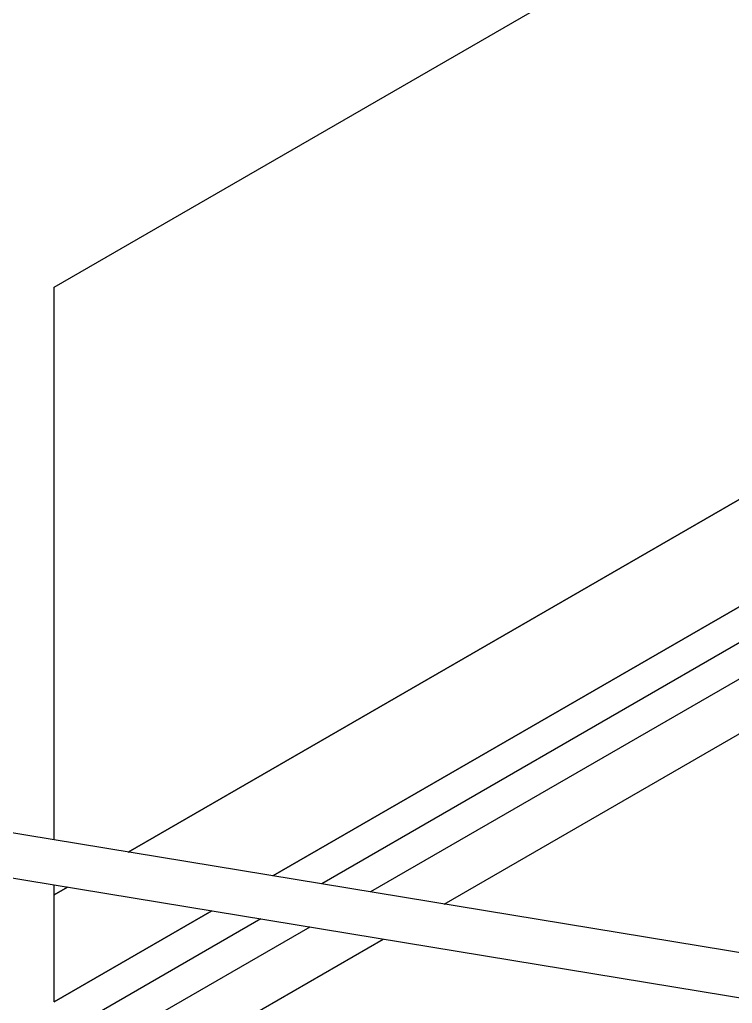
# Model space of a CAD drawing. Header units: millimetres. Extents: x -356 to 237, y 0 to 365.
# Drawn here: x -256.08 to -224.04, y 248 to 292.23 of the extents above; entities that cross this region are included whole.
import ezdxf

# ---------------------------------------------------------------- set-up
doc = ezdxf.new("R2010")
doc.units = ezdxf.units.MM

msp = doc.modelspace()

# ---------------------------------------------------------------- linework, layer by layer
at = {"color": 7, "linetype": 'Continuous', "lineweight": 25}
for p, q in [((-254.532, 280.209), (-198.854, 312.351)), ((-254.532, 280.209), (-198.854, 312.351)), ((-167.742, 296.532), (-242.504, 253.373)), ((-251.204, 254.804), (-203.03, 282.615)), ((-203.03, 282.615), (-251.204, 254.804)), ((-254.532, 255.352), (-254.532, 280.209)), ((-254.532, 255.352), (-254.532, 280.209)), ((-198.854, 280.204), (-244.705, 253.735)), ((-244.705, 253.735), (-198.854, 280.204)), ((-220.962, 264.176), (-240.303, 253.01)), ((-237.001, 252.467), (-221.741, 261.276)), ((-213.914, 248.668), (-279.37, 259.439)), ((-279.694, 257.465), (-214.239, 246.695)), ((-254.532, 248.062), (-254.532, 253.325)), ((-254.532, 248.062), (-254.532, 253.325)), ((-254.532, 252.883), (-253.937, 253.227)), ((-253.937, 253.227), (-254.532, 252.883)), ((-247.438, 252.158), (-254.532, 248.062)), ((-254.532, 248.062), (-247.438, 252.158)), ((-245.236, 251.795), (-280.425, 231.481)), ((-243.035, 251.433), (-279.821, 230.197)), ((-279.821, 227.748), (-239.733, 250.89))]:
    msp.add_line(p, q, dxfattribs=at)

doc.saveas('drawing.dxf')
